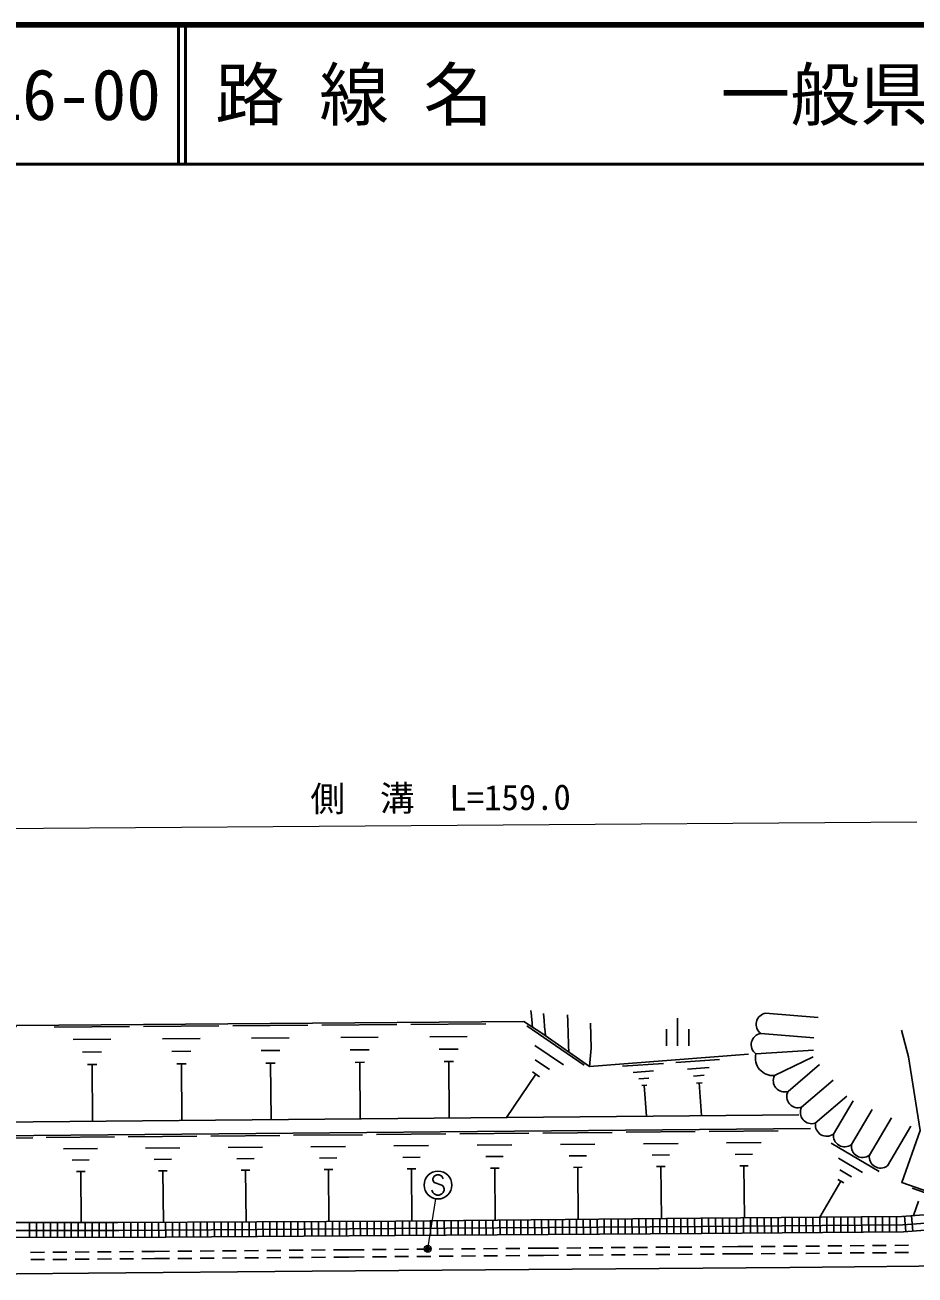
# Model space of a CAD drawing. Units: millimetres at full size, sheet at 1:1000; details may follow other scales. Extents: x 40000 to 680000, y 20000 to 380000.
# Drawn here: x 166711 to 230712, y 290123 to 380000 of the extents above; entities that cross this region are included whole.
import ezdxf
from ezdxf.enums import TextEntityAlignment as Align

# ---------------------------------------------------------------- set-up
doc = ezdxf.new("R2010")
doc.units = ezdxf.units.MM
doc.header["$LTSCALE"] = 1000
doc.header["$PDMODE"] = 32
doc.header["$PDSIZE"] = 500
for name, color, linetype, lineweight in [('M-BGD', 7, 'Continuous', 25), ('M-STR-HTXT', 7, 'Continuous', 13), ('M-STR-STRC', 7, 'Continuous', 25), ('M-TTL', 2, 'Continuous', 140), ('M-TTL-LINE', 7, 'Continuous', 50)]:
    doc.layers.add(name, color=color, linetype=linetype, lineweight=lineweight)
doc.layers.add('M-TTL-TXT', color=7, linetype='Continuous')
doc.styles.add('ＭＳ ゴシック', font='')
doc.styles.get('ＭＳ ゴシック').set_extended_font_data('MS Gothic')

msp = doc.modelspace()

# ---------------------------------------------------------------- linework, layer by layer
at = {"layer": 'M-BGD'}
for p, q in [((213636, 308593), (213636, 306593)), ((219973, 308947), (223745, 308630)), ((168807, 307939), (174227, 307982)), ((175230, 307990), (180644, 308033)), ((181646, 308041), (187055, 308084)), ((188058, 308092), (193460, 308135)), ((194463, 308143), (199860, 308186)), ((202800, 308029), (206929, 305206)), ((212836, 307793), (212836, 306593)), ((214436, 307793), (214436, 306593)), ((219622, 307488), (223447, 307167)), ((170169, 307047), (172879, 307068)), ((176590, 307099), (179297, 307120)), ((183006, 307150), (185710, 307172)), ((189415, 307202), (192117, 307224)), ((195819, 307254), (198518, 307276)), ((203362, 306635), (205426, 305223)), ((170854, 306149), (172209, 306159)), ((177274, 306202), (178628, 306212)), ((183689, 306254), (185041, 306265)), ((190098, 306307), (191449, 306318)), ((196501, 306360), (197850, 306371)), ((203407, 305594), (204440, 304888)), ((213525, 305396), (216661, 305609)), ((219270, 306030), (223412, 306281)), ((220608, 304464), (223394, 305803)), ((171200, 305248), (171877, 305253)), ((171538, 305251), (171571, 301186)), ((177620, 305302), (178296, 305307)), ((177958, 305305), (177990, 301244)), ((184034, 305356), (184710, 305361)), ((184372, 305358), (184404, 301302)), ((190443, 305410), (191118, 305415)), ((190780, 305412), (190813, 301360)), ((196846, 305463), (197520, 305469)), ((197183, 305466), (197215, 301418)), ((203195, 304729), (203711, 304376)), ((209671, 305134), (212620, 305334)), ((210441, 304692), (211916, 304793)), ((214344, 304927), (215912, 305033)), ((221582, 303323), (223855, 305265)), ((203453, 304553), (201336, 301456)), ((210844, 304226), (211581, 304276)), ((214772, 304431), (215556, 304484)), ((215003, 303921), (215395, 303948)), ((215199, 303935), (215359, 301583)), ((222556, 302183), (224830, 304125)), ((211061, 303747), (211430, 303772)), ((211246, 303759), (211396, 301547)), ((223530, 301042), (225805, 302985)), ((224851, 300261), (226255, 302634)), ((226142, 299497), (227640, 302028)), ((222356, 301647), (148876, 300980)), ((227433, 298733), (229024, 301421)), ((223204, 300654), (148234, 299974)), ((186018, 300167), (190991, 300212)), ((191985, 300221), (196971, 300266)), ((197973, 300275), (202954, 300320)), ((203957, 300330), (208933, 300375)), ((209935, 300384), (214907, 300429)), ((215906, 300438), (220879, 300483)), ((228723, 297969), (230408, 300815)), ((162406, 299953), (167269, 299997)), ((168245, 300006), (173154, 300050)), ((174139, 300059), (179078, 300104)), ((180070, 300113), (185026, 300158)), ((181317, 299298), (183795, 299320)), ((187269, 299349), (189755, 299372)), ((193239, 299401), (195732, 299424)), ((199226, 299456), (201717, 299479)), ((205208, 299511), (207696, 299534)), ((211186, 299566), (213671, 299589)), ((217157, 299620), (219643, 299643)), ((224686, 299603), (228125, 297568)), ((169480, 299198), (171934, 299221)), ((170101, 298386), (171328, 298397)), ((175381, 299247), (177851, 299269)), ((176006, 298429), (177241, 298441)), ((181944, 298478), (183183, 298489)), ((187898, 298526), (189141, 298537)), ((193870, 298576), (195116, 298587)), ((199856, 298632), (201101, 298643)), ((205838, 298688), (207082, 298699)), ((211815, 298744), (213058, 298755)), ((217786, 298797), (219029, 298809)), ((225207, 298521), (226926, 297503)), ((170415, 297570), (171029, 297576)), ((170722, 297573), (170755, 293891)), ((176322, 297609), (176940, 297614)), ((176631, 297612), (176665, 293907)), ((182261, 297654), (182880, 297660)), ((182571, 297657), (182604, 293940)), ((188216, 297700), (188838, 297706)), ((188527, 297703), (188561, 293973)), ((194189, 297748), (194812, 297753)), ((194500, 297751), (194534, 294011)), ((200175, 297804), (200798, 297810)), ((200486, 297807), (200520, 294071)), ((206156, 297861), (206778, 297867)), ((206467, 297864), (206501, 294132)), ((212133, 297918), (212754, 297923)), ((212444, 297921), (212477, 294192)), ((218104, 297971), (218726, 297977)), ((218415, 297974), (218449, 294245)), ((225297, 297693), (226157, 297185)), ((225388, 296866), (223862, 294287)), ((225173, 296993), (225603, 296739)), ((230509, 296355), (231885, 295876)), ((230957, 295427), (230598, 294395)), ((175328, 292833), (175320, 293900)), ((175828, 292837), (175820, 293902)), ((176328, 292840), (176320, 293905)), ((176828, 292843), (176820, 293908)), ((177328, 292847), (177320, 293911)), ((177828, 292850), (177820, 293913)), ((178328, 292854), (178320, 293916)), ((178828, 292857), (178820, 293919)), ((179328, 292861), (179320, 293922)), ((179828, 292864), (179820, 293924)), ((180328, 292867), (180320, 293927)), ((180828, 292871), (180820, 293930)), ((181328, 292874), (181320, 293933)), ((181828, 292878), (181820, 293936)), ((182328, 292881), (182320, 293938)), ((182828, 292885), (182820, 293941)), ((183328, 292888), (183320, 293944)), ((183827, 292891), (183820, 293947)), ((184327, 292895), (184320, 293949)), ((184827, 292898), (184820, 293952)), ((185327, 292902), (185320, 293955)), ((185827, 292905), (185820, 293958)), ((186327, 292909), (186320, 293960)), ((186827, 292912), (186820, 293963)), ((187327, 292915), (187320, 293966)), ((187827, 292919), (187820, 293969)), ((188327, 292922), (188320, 293971)), ((188827, 292926), (188820, 293974)), ((189327, 292929), (189320, 293977)), ((189827, 292933), (189820, 293980)), ((190327, 292936), (190320, 293982)), ((190827, 292939), (190820, 293985)), ((191327, 292943), (191320, 293988)), ((191827, 292946), (191820, 293991)), ((192327, 292950), (192320, 293994)), ((192827, 292953), (192820, 293996)), ((193327, 292957), (193320, 293999)), ((193869, 292960), (193861, 294004)), ((194369, 292964), (194361, 294009)), ((194869, 292968), (194861, 294014)), ((195369, 292971), (195361, 294019)), ((195869, 292975), (195861, 294024)), ((196369, 292978), (196361, 294029)), ((196869, 292982), (196861, 294034)), ((197369, 292985), (197361, 294040)), ((197869, 292989), (197861, 294045)), ((198369, 292993), (198361, 294050)), ((198869, 292996), (198861, 294055)), ((199369, 293000), (199361, 294060)), ((199869, 293003), (199861, 294065)), ((200369, 293007), (200361, 294070)), ((200869, 293011), (200861, 294075)), ((201369, 293014), (201361, 294080)), ((201869, 293018), (201861, 294085)), ((202369, 293021), (202361, 294090)), ((202869, 293025), (202861, 294095)), ((203369, 293028), (203361, 294100)), ((203869, 293032), (203861, 294105)), ((204369, 293036), (204361, 294110)), ((204869, 293039), (204861, 294115)), ((205369, 293043), (205361, 294120)), ((205869, 293046), (205861, 294125)), ((206369, 293050), (206361, 294130)), ((206869, 293053), (206861, 294135)), ((207369, 293057), (207361, 294140)), ((207869, 293061), (207861, 294145)), ((208369, 293064), (208361, 294150)), ((208869, 293068), (208861, 294156)), ((209369, 293071), (209361, 294161)), ((209869, 293075), (209861, 294166)), ((210369, 293078), (210361, 294171)), ((210869, 293082), (210861, 294176)), ((211368, 293086), (211361, 294181)), ((211868, 293089), (211861, 294186)), ((212368, 293093), (212361, 294191)), ((212868, 293096), (212861, 294196)), ((213368, 293100), (213361, 294201)), ((213868, 293104), (213861, 294206)), ((214368, 293107), (214361, 294211)), ((214868, 293111), (214860, 294216)), ((215381, 293114), (215372, 294221)), ((215881, 293119), (215872, 294225)), ((216381, 293123), (216372, 294229)), ((216881, 293127), (216872, 294233)), ((217381, 293131), (217372, 294237)), ((217881, 293135), (217872, 294240)), ((218381, 293139), (218372, 294244)), ((218881, 293143), (218872, 294248)), ((219381, 293148), (219372, 294252)), ((219881, 293152), (219872, 294256)), ((220381, 293156), (220372, 294260)), ((220881, 293160), (220872, 294264)), ((221381, 293164), (221372, 294268)), ((221881, 293168), (221872, 294272)), ((222381, 293173), (222372, 294275)), ((222881, 293177), (222872, 294279)), ((223381, 293181), (223372, 294283)), ((223881, 293185), (223872, 294287)), ((224381, 293189), (224372, 294291)), ((224881, 293193), (224872, 294295)), ((225381, 293198), (225372, 294299)), ((225881, 293202), (225872, 294303)), ((226381, 293206), (226372, 294307)), ((226881, 293210), (226872, 294310)), ((227381, 293214), (227372, 294314)), ((227881, 293218), (227872, 294318)), ((228381, 293223), (228372, 294322)), ((228881, 293227), (228871, 294326)), ((229381, 293231), (229371, 294330)), ((235528, 294169), (229832, 293733)), ((230049, 293248), (229965, 294347)), ((230547, 293286), (230463, 294385)), ((173470, 293321), (155510, 293339)), ((167041, 292828), (167042, 293895)), ((167541, 292827), (167542, 293894)), ((168041, 292827), (168042, 293894)), ((168541, 292826), (168542, 293893)), ((169041, 292825), (169042, 293893)), ((169541, 292825), (169542, 293893)), ((170041, 292824), (170042, 293892)), ((170541, 292824), (170542, 293892)), ((171041, 292823), (171042, 293891)), ((171541, 292823), (171542, 293891)), ((172041, 292822), (172042, 293890)), ((172541, 292822), (172542, 293890)), ((173041, 292821), (173042, 293889)), ((193354, 293457), (173470, 293320)), ((173828, 292823), (173820, 293891)), ((174328, 292826), (174320, 293894)), ((174828, 292830), (174820, 293897)), ((215334, 293614), (193354, 293457)), ((229832, 293735), (215334, 293614)), ((211472, 292110), (210472, 292102)), ((213072, 292123), (212072, 292115)), ((214672, 292135), (213672, 292127)), ((216272, 292148), (215272, 292140)), ((217962, 292161), (216872, 292153)), ((219050, 292170), (217962, 292161)), ((220650, 292183), (219650, 292175)), ((222250, 292195), (221250, 292187)), ((223850, 292208), (222850, 292200)), ((225450, 292221), (224450, 292213)), ((227050, 292233), (226050, 292225)), ((228650, 292246), (227650, 292238)), ((230249, 292259), (229250, 292251)), ((168116, 291756), (167116, 291748)), ((168120, 291236), (167120, 291228)), ((169716, 291768), (168716, 291760)), ((169720, 291248), (168720, 291240)), ((171316, 291781), (170316, 291773)), ((171320, 291261), (170320, 291253)), ((172916, 291794), (171916, 291786)), ((172920, 291274), (171920, 291266)), ((174516, 291806), (173516, 291798)), ((174520, 291286), (173520, 291279)), ((176014, 291818), (175116, 291811)), ((176018, 291298), (175120, 291291)), ((177108, 291827), (176014, 291818)), ((177112, 291307), (176018, 291298)), ((178708, 291841), (177708, 291832)), ((178712, 291321), (177712, 291312)), ((180308, 291854), (179308, 291846)), ((180312, 291334), (179312, 291326)), ((181907, 291867), (180908, 291859)), ((181912, 291347), (180912, 291339)), ((183507, 291881), (182507, 291872)), ((183512, 291361), (182512, 291352)), ((185107, 291894), (184107, 291886)), ((185112, 291374), (184112, 291366)), ((186707, 291907), (185707, 291899)), ((186712, 291387), (185712, 291379)), ((188307, 291921), (187307, 291912)), ((188312, 291401), (187312, 291392)), ((190001, 291935), (188907, 291926)), ((190006, 291415), (188912, 291406)), ((191092, 291944), (190001, 291935)), ((191096, 291424), (190006, 291415)), ((192692, 291957), (191692, 291949)), ((192696, 291437), (191696, 291429)), ((194292, 291970), (193292, 291962)), ((194296, 291450), (193296, 291442)), ((195892, 291984), (194892, 291975)), ((195896, 291464), (194896, 291455)), ((197492, 291997), (196492, 291989)), ((197496, 291477), (196496, 291469)), ((199092, 292010), (198092, 292002)), ((199096, 291490), (198096, 291482)), ((200692, 292024), (199692, 292015)), ((200696, 291504), (199696, 291495)), ((202292, 292037), (201292, 292029)), ((202296, 291517), (201296, 291509)), ((203982, 292051), (202891, 292042)), ((203986, 291531), (202896, 291522)), ((205072, 292059), (203982, 292051)), ((205076, 291540), (203986, 291531)), ((206672, 292072), (205672, 292064)), ((206676, 291552), (205676, 291544)), ((208272, 292085), (207272, 292077)), ((208276, 291565), (207276, 291557)), ((209872, 292097), (208872, 292089)), ((209876, 291577), (208876, 291570)), ((211476, 291590), (210476, 291582)), ((213076, 291603), (212076, 291595)), ((214676, 291615), (213676, 291607)), ((216276, 291628), (215276, 291620)), ((217966, 291641), (216876, 291633)), ((219056, 291650), (217966, 291641)), ((220656, 291663), (219656, 291655)), ((222256, 291675), (221256, 291667)), ((223856, 291688), (222856, 291680)), ((225456, 291701), (224456, 291693)), ((227056, 291713), (226056, 291705)), ((228656, 291726), (227656, 291718)), ((230256, 291739), (229256, 291731))]:
    msp.add_line(p, q, dxfattribs=at)
for points in [[(138605, 295979), (148234, 299974), (148876, 300980), (149925, 301622), (153969, 302719), (157769, 304896), (162275, 306313), (164854, 306346), (165510, 307202), (166111, 308068), (202585, 308358), (203872, 307516)], [(218750, 306005), (207314, 305124), (203872, 307516)], [(207314, 305124), (207431, 306427), (207386, 308242)], [(235523, 294768), (229760, 296775), (231081, 300520), (230242, 305803), (229736, 307720)], [(155278, 293906), (173388, 293889), (193384, 293999), (215292, 294220), (229773, 294333), (235523, 294768), (235533, 293668)], [(155715, 292839), (173541, 292821), (193327, 292957), (215368, 293114), (229881, 293235), (235533, 293668)]]:
    msp.add_lwpolyline(points, dxfattribs=at)
for centre, radius, start, end in [((220101, 308144), 812, 99.07065, 233.83092), ((219750, 306686), 812, 99.07065, 233.83092), ((220496, 305723), 1263, 165.9068, 275.08551), ((221332, 304097), 812, 153.11602, 287.87629), ((222306, 302956), 812, 153.11602, 287.87629), ((223281, 301815), 812, 153.11602, 287.87629), ((224364, 300911), 812, 172.00448, 306.76475), ((225655, 300148), 812, 172.00448, 306.76475), ((226946, 299384), 812, 172.00448, 306.76475), ((228237, 298620), 812, 172.00448, 306.76475)]:
    msp.add_arc(centre, radius, start, end, dxfattribs=at)
for points in [[(203204, 307953), (203149, 308547), (203149, 308547), (203093, 309141)], [(204130, 307337), (204065, 308129), (204065, 308129), (204000, 308920)], [(205821, 306161), (205773, 307490), (205773, 307490), (205726, 308819)]]:
    msp.add_open_spline(points, degree=3, dxfattribs=at)
at = {"layer": 'M-STR-HTXT'}
for p, q in [((125777, 321921), (230837, 322717)), ((195674, 292004), (196252, 295601))]:
    msp.add_line(p, q, dxfattribs=at)
for radius in [150, 120, 90, 60, 30, 20]:
    msp.add_circle((195674, 292004), radius, dxfattribs=at)
msp.add_point((195674, 292004), dxfattribs=at)
at = {"layer": 'M-STR-STRC'}
for p, q in [((196138, 297226), (196047, 297044)), ((196047, 297044), (196047, 296953)), ((196047, 296953), (196138, 296772)), ((196319, 297317), (196138, 297226)), ((196138, 296772), (196683, 296590)), ((196501, 297317), (196319, 297317)), ((196683, 297226), (196501, 297317)), ((196774, 297044), (196683, 297226)), ((196047, 296044), (195956, 296226)), ((196138, 295953), (196047, 296044)), ((196319, 295863), (196138, 295953)), ((196501, 295863), (196319, 295863)), ((196683, 295953), (196501, 295863)), ((196683, 296590), (196774, 296499)), ((196774, 296044), (196683, 295953)), ((196774, 296499), (196865, 296317)), ((196865, 296226), (196774, 296044)), ((196865, 296317), (196865, 296226))]:
    msp.add_line(p, q, dxfattribs=at)
msp.add_lwpolyline([(155786, 290123), (171278, 290259), (187361, 290395), (206065, 290550), (221712, 290660), (235639, 290803), (241708, 290903), (243253, 291085), (244502, 291523), (245357, 292058)], dxfattribs=at)
msp.add_circle((196410, 296590), 1000, dxfattribs=at)
at = {"layer": 'M-TTL'}
msp.add_line((680000, 380000), (40000, 380000), dxfattribs=at)
at = {"layer": 'M-TTL-LINE'}
for p, q in [((177750, 380000), (177750, 370000)), ((178250, 380000), (178250, 370000)), ((40000, 370000), (680000, 370000))]:
    msp.add_line(p, q, dxfattribs=at)

# ---------------------------------------------------------------- texts
at = {"layer": 'M-STR-HTXT', "style": 'ＭＳ ゴシック'}
msp.add_text('側\u3000溝\u3000L=159.0', height=1833, rotation=0.434, dxfattribs=at).set_placement((196605, 322958), align=Align.BOTTOM_CENTER)
at = {"layer": 'M-TTL-TXT', "style": 'ＭＳ ゴシック'}
for s, p in [('016-00', (161521, 375000)), ('路 線 名', (180380, 375000)), ('一般県道\u3000笠戸島線', (216734, 375000))]:
    msp.add_text(s, height=3666, dxfattribs=at).set_placement(p, align=Align.MIDDLE_LEFT)

doc.saveas('drawing.dxf')
